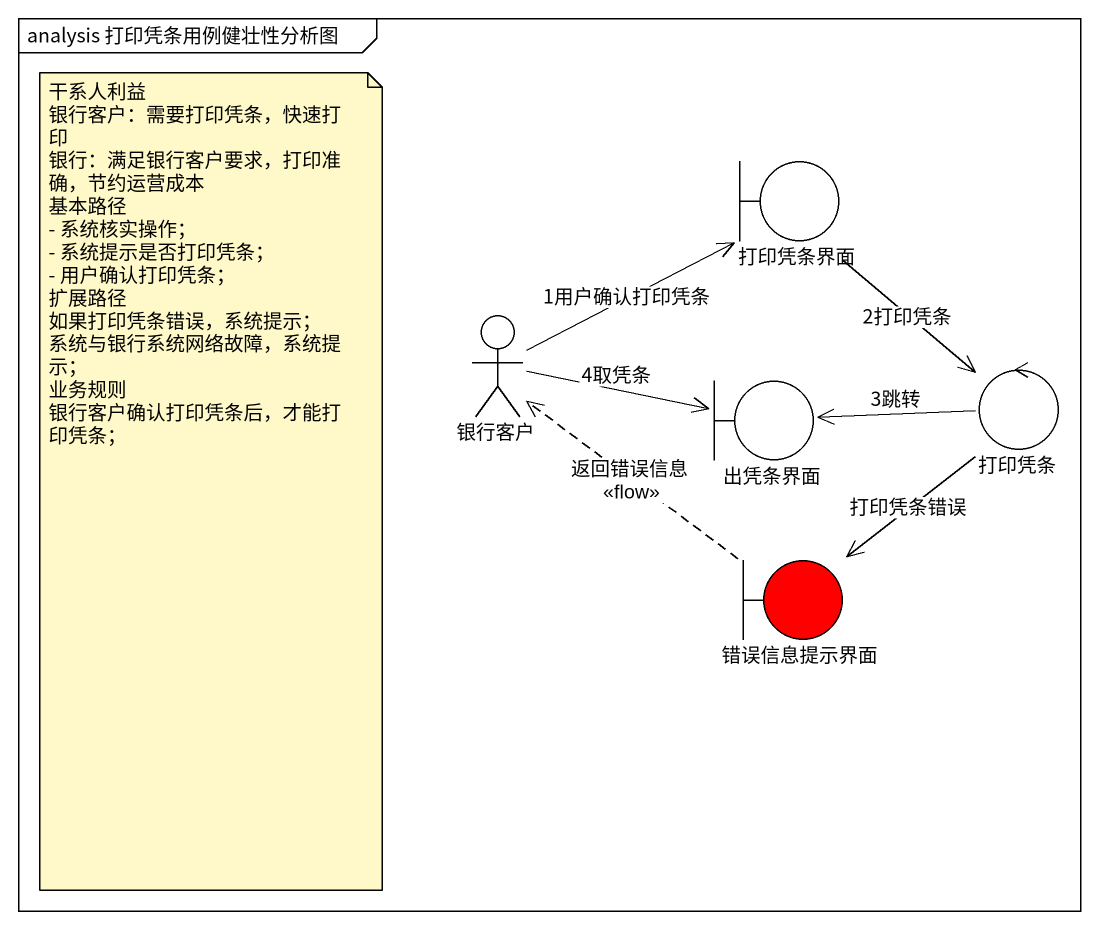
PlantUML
@startuml
mainframe analysis 打印凭条用例健壮性分析图
boundary 打印凭条界面
actor 银行客户
boundary 出凭条界面
control 打印凭条
boundary 错误信息提示界面 #FF0000
打印凭条界面 --> 打印凭条 : 2打印凭条
银行客户 -up-> 打印凭条界面 : 1用户确认打印凭条
银行客户 -right-> 出凭条界面 : 4取凭条
打印凭条 -left-> 出凭条界面 : 3跳转
打印凭条 --> 错误信息提示界面 : 打印凭条错误
错误信息提示界面 .up.> 银行客户 : 返回错误信息\n<<flow>>
note as N1
  干系人利益
  银行客户：需要打印凭条，快速打印
  银行：满足银行客户要求，打印准确，节约运营成本
  基本路径
  - 系统核实操作；
  - 系统提示是否打印凭条；
  - 用户确认打印凭条；
  扩展路径
  如果打印凭条错误，系统提示；
  系统与银行系统网络故障，系统提示；
  业务规则
  银行客户确认打印凭条后，才能打印凭条；
end note
@enduml
